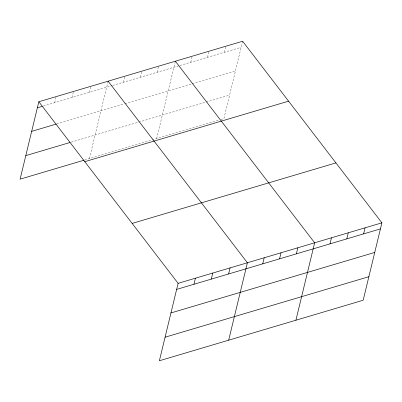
<?xml version="1.0" encoding="UTF-8"?>
<svg xmlns="http://www.w3.org/2000/svg" width="402" height="402" viewBox="0 0 402 402"><rect width="100%" height="100%" fill="white"/><g stroke="black" fill="none" stroke-linecap="round" stroke-linejoin="round"><path stroke-width="0.3" stroke-dasharray="2.01 1.51" d="M54.682 102.676L56.149 96.611M72.003 97.535L73.476 91.465M89.329 92.39L90.797 86.324M89.39 158.599L108.118 81.179M123.464 82.254L124.932 76.189M140.273 77.264L141.745 71.194M157.087 72.275L158.554 66.204M156.639 138.635L175.367 61.215M190.714 62.29L192.181 56.22M207.522 57.295L208.995 51.23M224.336 52.305L225.803 46.235M242.617 41.245L223.889 118.665L219.683 119.912M43.336 106.048L112.052 85.646M112.655 85.465L179.302 65.677M179.905 65.496L241.15 47.315M56.752 123.916L124.369 103.842M124.972 103.661L191.618 83.872M192.221 83.696L235.451 70.858M71.194 142.147L205.568 102.249M206.166 102.073L229.582 95.118M84.611 160.016L219.085 120.092"/><path stroke-width="0.6" d="M38.828 101.751L178.111 283.335L159.383 360.755L363.172 300.249L381.9 222.829L242.617 41.245L38.828 101.751L20.1 179.171L84.013 160.197M193.965 284.259L195.432 278.194M211.286 279.119L212.758 273.048M228.612 273.973L230.08 267.908M228.668 340.182L247.401 262.762L108.118 81.179M262.742 263.838L264.214 257.772M279.556 258.848L281.023 252.778M296.369 253.853L297.837 247.788M295.922 320.213L314.65 242.793L175.367 61.215M329.997 243.873L331.464 237.803M346.805 238.878L348.273 232.813M363.619 233.889L365.086 227.818M37.361 107.821L42.14 106.399M31.668 131.369L56.154 124.097M25.798 155.624L69.998 142.504M84.792 161.674L288.581 101.168M132.147 223.411L335.936 162.905M178.111 283.335L381.9 222.829M176.644 289.405L380.433 228.894M170.945 312.947L374.734 252.441M165.076 337.208L368.865 276.702"/></g></svg>
